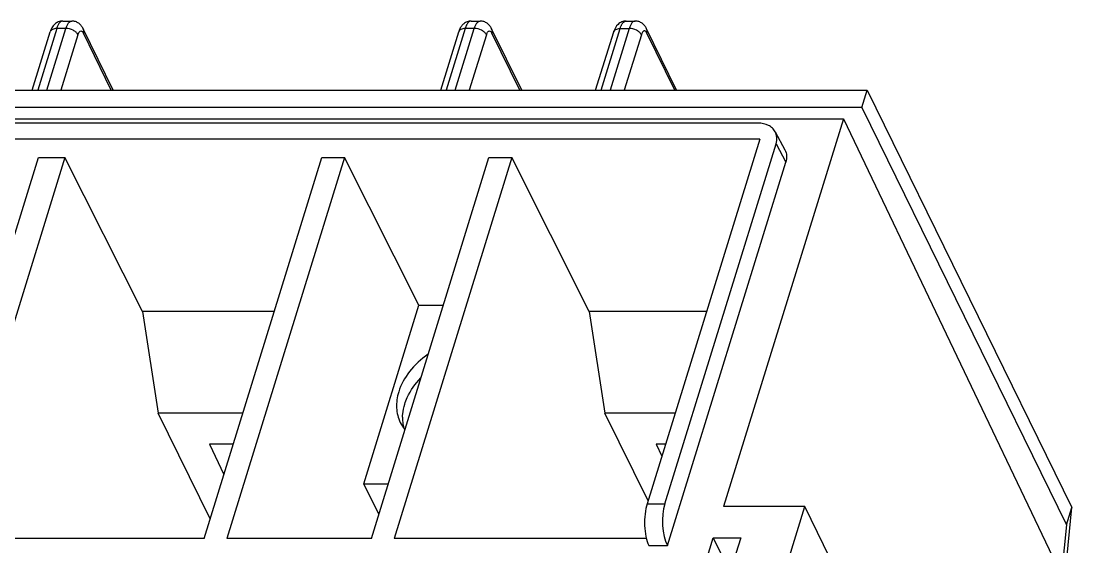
# Model space of a CAD drawing. Header units: millimetres. Extents: x -386 to 595, y -1 to 421.
# Drawn here: x 507.6 to 560.7, y 354 to 380.6 of the extents above; entities that cross this region are included whole.
import ezdxf

# ---------------------------------------------------------------- set-up
doc = ezdxf.new("R2010")
doc.units = ezdxf.units.MM
doc.header["$LTSCALE"] = 32.67
doc.layers.get('0').update_dxf_attribs({"linetype": 'CONTINUOUS'})

msp = doc.modelspace()

# ---------------------------------------------------------------- linework, layer by layer
at = {"color": 7, "linetype": 'Continuous'}
for p, q in [((509.37423, 380.19214), (508.41347, 377.08311)), ((508.874, 377.08311), (509.83476, 380.19214)), ((509.83476, 380.19214), (509.37423, 380.19214)), ((509.67927, 380.57053), (510.1398, 380.57053)), ((512.23064, 377.08311), (510.7097, 380.18247)), ((530.006, 380.19214), (529.04523, 377.08311)), ((529.50576, 377.08311), (530.46653, 380.19214)), ((530.46653, 380.19214), (530.006, 380.19214)), ((530.31104, 380.57053), (530.77157, 380.57053)), ((532.86241, 377.08311), (531.34147, 380.18247)), ((536.87425, 377.08311), (537.83501, 380.19214)), ((538.29554, 380.19214), (537.33478, 377.08311)), ((537.83501, 380.19214), (538.29554, 380.19214)), ((538.14006, 380.57053), (538.60059, 380.57053)), ((540.69143, 377.08311), (539.17049, 380.18247)), ((508.1387, 377.08311), (509.04904, 380.02896)), ((510.44781, 379.88134), (509.58309, 377.08311)), ((512.13422, 377.08311), (510.72137, 379.96219)), ((528.77047, 377.08311), (529.68081, 380.02896)), ((531.07958, 379.88134), (530.21486, 377.08311)), ((532.76598, 377.08311), (531.35313, 379.96219)), ((536.59949, 377.08311), (537.50982, 380.02896)), ((538.9086, 379.88134), (538.04388, 377.08311)), ((540.595, 377.08311), (539.18215, 379.96219)), ((465.67437, 377.08311), (550.31987, 377.08311)), ((550.04884, 376.20605), (550.31987, 377.08311)), ((550.31987, 377.08311), (560.66079, 356.01053)), ((550.04884, 376.20605), (465.40334, 376.20605)), ((550.04884, 376.20605), (560.38976, 355.13347)), ((464.39095, 375.63397), (549.11683, 375.63397)), ((544.80921, 375.41473), (467.07167, 375.41473)), ((549.11683, 375.63397), (543.06517, 356.0508)), ((549.11683, 375.63397), (559.86251, 353.14396)), ((545.66913, 374.98219), (546.16161, 374.06776)), ((544.8885, 374.60807), (466.49382, 374.60807)), ((544.8885, 374.60807), (539.19994, 356.19989)), ((540.0962, 356.19989), (545.71213, 374.37307)), ((545.71213, 374.37307), (546.20588, 373.44066)), ((506.27278, 366.62571), (508.45138, 373.67566)), ((509.79278, 373.67566), (507.00574, 364.65681)), ((508.45138, 373.67566), (509.79278, 373.67566)), ((513.70628, 365.90553), (509.79278, 373.67566)), ((516.82682, 354.44997), (522.76801, 373.67566)), ((523.9165, 373.67566), (517.97532, 354.44997)), ((522.76801, 373.67566), (523.9165, 373.67566)), ((527.67346, 366.21634), (523.9165, 373.67566)), ((525.2691, 354.44997), (531.21028, 373.67566)), ((532.35877, 373.67566), (526.41759, 354.44997)), ((531.21028, 373.67566), (532.35877, 373.67566)), ((536.27227, 365.90553), (532.35877, 373.67566)), ((540.22684, 354.09248), (546.20588, 373.44066)), ((513.70628, 365.90553), (514.49643, 360.76651)), ((520.36686, 365.90553), (513.70628, 365.90553)), ((524.8897, 357.20808), (527.67346, 366.21634)), ((527.67346, 366.21634), (528.90518, 366.21634)), ((542.19921, 365.90553), (536.27227, 365.90553)), ((536.27227, 365.90553), (537.06242, 360.76651)), ((518.77878, 360.76651), (514.49643, 360.76651)), ((517.13251, 355.43915), (514.49643, 360.76651)), ((540.61113, 360.76651), (537.06242, 360.76651)), ((539.24689, 356.35183), (537.06242, 360.76651)), ((518.29478, 359.20027), (517.0875, 359.20027)), ((517.0875, 359.20027), (517.82316, 357.67411)), ((540.12713, 359.20027), (539.6535, 359.20027)), ((539.6535, 359.20027), (539.94211, 358.60153)), ((524.8897, 357.20808), (526.12142, 357.20808)), ((525.6479, 355.67579), (524.8897, 357.20808)), ((539.19994, 356.19989), (540.0962, 356.19989)), ((547.16976, 356.0508), (543.06517, 356.0508)), ((546.32253, 353.30916), (547.16976, 356.0508)), ((559.52395, 330.8756), (547.16976, 356.0508)), ((560.34388, 352.90248), (560.66079, 356.01053)), ((560.38976, 355.13347), (560.66079, 356.01053)), ((560.38976, 355.13347), (560.07285, 352.02542)), ((516.82682, 354.44997), (503.85159, 354.44997)), ((525.2691, 354.44997), (517.97532, 354.44997)), ((539.16041, 354.44997), (526.41759, 354.44997)), ((541.43043, 350.89081), (542.54085, 354.48415)), ((542.54085, 354.48415), (543.93416, 354.48415)), ((542.54085, 354.48415), (553.36984, 332.41699)), ((543.93416, 354.48415), (543.57106, 353.30916)), ((539.28235, 354.09248), (540.22684, 354.09248))]:
    msp.add_line(p, q, dxfattribs=at)
for centre, radius, start, end in [((528.9021, 360.52628), 2.05719, 178.846874, 185.831617), ((528.39106, 361.11978), 1.84997, 206.189017, 219.276648), ((528.77888, 360.5141), 1.93337, 185.843626, 195.407997)]:
    msp.add_arc(centre, radius, start, end, dxfattribs=at)
for centre, major_axis, ratio, start_param, end_param in [((539.64545, 355.26747), (0.00878, 1.5), 0.38311077, 0.9022435, 2.47303983), ((540.58994, 355.26747), (-0.02699, 1.49996), 0.40820117, 0.89265613, 2.46345245)]:
    msp.add_ellipse(centre, major_axis=major_axis, ratio=ratio, start_param=start_param, end_param=end_param, dxfattribs=at)
for points, knots in [([(509.67927, 380.57053), (509.60322, 380.57053), (509.45076, 380.53952), (509.19963, 380.3729), (509.09166, 380.16687), (509.04904, 380.02896)], [0, 0, 0, 0, 0.25766318, 0.51097306, 1, 1, 1, 1]), ([(509.37423, 380.19214), (509.33513, 380.19214), (509.26141, 380.18587), (509.16233, 380.15481), (509.08678, 380.10307), (509.05675, 380.05384), (509.04904, 380.02896)], [0, 0, 0, 0, 0.30350292, 0.57004798, 0.79780325, 1, 1, 1, 1]), ([(509.67927, 380.57052), (509.64912, 380.57048), (509.58171, 380.54831), (509.49923, 380.46627), (509.42752, 380.34411), (509.39101, 380.24645), (509.37423, 380.19214)], [0, 0, 0, 0, 0.17638987, 0.39284366, 0.66751388, 1, 1, 1, 1]), ([(509.83476, 380.19214), (509.85154, 380.24645), (509.88805, 380.34411), (509.95976, 380.46627), (510.04224, 380.54831), (510.10965, 380.57048), (510.1398, 380.57052)], [0, 0, 0, 0, 0.33248612, 0.60715634, 0.82361013, 1, 1, 1, 1]), ([(510.44781, 379.88134), (510.4256, 379.92659), (510.35201, 380.01332), (510.15195, 380.14332), (509.96187, 380.19214), (509.83476, 380.19214)], [0, 0, 0, 0, 0.21219557, 0.4649752, 1, 1, 1, 1]), ([(510.7097, 380.18247), (510.68373, 380.23538), (510.62145, 380.33765), (510.49027, 380.46375), (510.32614, 380.55044), (510.20184, 380.57053), (510.1398, 380.57053)], [0, 0, 0, 0, 0.24374243, 0.49034973, 0.74345898, 1, 1, 1, 1]), ([(510.70969, 380.18246), (510.72563, 380.14999), (510.74416, 380.07496), (510.7328, 379.99918), (510.72137, 379.96219)], [0, 0, 0, 0, 0.48301564, 1, 1, 1, 1]), ([(529.78506, 380.26147), (529.75123, 380.20775), (529.71434, 380.13017), (529.68718, 380.04958), (529.68081, 380.02896)], [0, 0, 0, 0, 0.74633294, 1, 1, 1, 1]), ([(530.006, 380.19214), (529.96689, 380.19214), (529.89317, 380.18587), (529.7941, 380.15481), (529.71854, 380.10307), (529.68851, 380.05384), (529.68081, 380.02896)], [0, 0, 0, 0, 0.30350292, 0.57004798, 0.79780325, 1, 1, 1, 1]), ([(529.93402, 380.43285), (529.91918, 380.42068), (529.86272, 380.36986), (529.81526, 380.30944), (529.78506, 380.26147)], [0, 0, 0, 0, 0.25299822, 1, 1, 1, 1]), ([(530.31104, 380.57053), (530.24266, 380.57053), (530.10569, 380.54581), (529.98615, 380.47563), (529.93402, 380.43285)], [0, 0, 0, 0, 0.50346593, 1, 1, 1, 1]), ([(530.31104, 380.57052), (530.28088, 380.57048), (530.21347, 380.54831), (530.13099, 380.46627), (530.05928, 380.34411), (530.02278, 380.24645), (530.006, 380.19214)], [0, 0, 0, 0, 0.17638987, 0.39284366, 0.66751388, 1, 1, 1, 1]), ([(530.46653, 380.19214), (530.48331, 380.24645), (530.51981, 380.34411), (530.59153, 380.46627), (530.674, 380.54831), (530.74141, 380.57048), (530.77157, 380.57052)], [0, 0, 0, 0, 0.33248612, 0.60715634, 0.82361013, 1, 1, 1, 1]), ([(531.07958, 379.88134), (531.05737, 379.92659), (530.98378, 380.01332), (530.78372, 380.14332), (530.59364, 380.19214), (530.46653, 380.19214)], [0, 0, 0, 0, 0.21219557, 0.4649752, 1, 1, 1, 1]), ([(531.34147, 380.18247), (531.3155, 380.23538), (531.25322, 380.33765), (531.12204, 380.46375), (530.9579, 380.55044), (530.83361, 380.57053), (530.77157, 380.57053)], [0, 0, 0, 0, 0.24374243, 0.49034973, 0.74345898, 1, 1, 1, 1]), ([(531.34145, 380.18246), (531.35739, 380.14999), (531.37593, 380.07496), (531.36456, 379.99918), (531.35313, 379.96219)], [0, 0, 0, 0, 0.48301564, 1, 1, 1, 1]), ([(538.14006, 380.57053), (538.064, 380.57053), (537.91154, 380.53952), (537.66041, 380.3729), (537.55244, 380.16687), (537.50982, 380.02896)], [0, 0, 0, 0, 0.25766318, 0.51097306, 1, 1, 1, 1]), ([(537.50983, 380.02896), (537.51753, 380.05384), (537.54756, 380.10307), (537.62312, 380.15481), (537.72219, 380.18587), (537.79591, 380.19214), (537.83501, 380.19214)], [0, 0, 0, 0, 0.20219674, 0.429952, 0.69649707, 1, 1, 1, 1]), ([(537.83501, 380.19214), (537.8518, 380.24645), (537.8883, 380.34411), (537.96001, 380.46627), (538.04249, 380.54831), (538.1099, 380.57048), (538.14006, 380.57052)], [0, 0, 0, 0, 0.33248612, 0.60715634, 0.82361013, 1, 1, 1, 1]), ([(538.60059, 380.57052), (538.57043, 380.57048), (538.50302, 380.54831), (538.42054, 380.46627), (538.34883, 380.34411), (538.31233, 380.24645), (538.29554, 380.19214)], [0, 0, 0, 0, 0.17638987, 0.39284366, 0.66751388, 1, 1, 1, 1]), ([(538.9086, 379.88134), (538.88639, 379.92659), (538.8128, 380.01332), (538.61274, 380.14332), (538.42266, 380.19214), (538.29554, 380.19214)], [0, 0, 0, 0, 0.21219557, 0.4649752, 1, 1, 1, 1]), ([(539.17049, 380.18247), (539.14452, 380.23538), (539.08223, 380.33765), (538.95106, 380.46375), (538.78692, 380.55044), (538.66263, 380.57053), (538.60059, 380.57053)], [0, 0, 0, 0, 0.24374243, 0.49034973, 0.74345898, 1, 1, 1, 1]), ([(539.18215, 379.96219), (539.19358, 379.99918), (539.20495, 380.07496), (539.18641, 380.14999), (539.17047, 380.18246)], [0, 0, 0, 0, 0.51698435, 1, 1, 1, 1]), ([(510.44781, 379.88134), (510.45847, 379.91582), (510.48206, 379.97536), (510.53024, 380.04567), (510.59534, 380.0794), (510.63712, 380.06341), (510.65318, 380.05175)], [0, 0, 0, 0, 0.34749326, 0.61281576, 0.80896088, 1, 1, 1, 1]), ([(510.65318, 380.05175), (510.65971, 380.04701), (510.6881, 380.02188), (510.70829, 379.98883), (510.72137, 379.96219)], [0, 0, 0, 0, 0.21373373, 1, 1, 1, 1]), ([(531.07958, 379.88134), (531.09023, 379.91582), (531.11382, 379.97536), (531.162, 380.04567), (531.2271, 380.0794), (531.26889, 380.06341), (531.28495, 380.05175)], [0, 0, 0, 0, 0.34749326, 0.61281576, 0.80896088, 1, 1, 1, 1]), ([(531.28495, 380.05175), (531.29148, 380.04701), (531.31986, 380.02188), (531.34006, 379.98883), (531.35313, 379.96219)], [0, 0, 0, 0, 0.21373373, 1, 1, 1, 1]), ([(539.03885, 380.06725), (539.00887, 380.05839), (538.9501, 379.9976), (538.92226, 379.92556), (538.9086, 379.88134)], [0, 0, 0, 0, 0.40311586, 1, 1, 1, 1]), ([(539.11513, 380.0509), (539.10393, 380.05923), (539.07926, 380.07204), (539.05114, 380.07089), (539.03885, 380.06725)], [0, 0, 0, 0, 0.52108498, 1, 1, 1, 1]), ([(539.18215, 379.96219), (539.17743, 379.97181), (539.15978, 380.00445), (539.13642, 380.03509), (539.11513, 380.0509)], [0, 0, 0, 0, 0.28785657, 1, 1, 1, 1]), ([(545.66912, 374.98222), (545.63296, 375.0493), (545.53482, 375.17522), (545.25459, 375.36559), (544.98759, 375.41473), (544.80921, 375.41473)], [0, 0, 0, 0, 0.22766966, 0.4670837, 1, 1, 1, 1]), ([(545.71213, 374.37307), (545.74387, 374.47578), (545.77431, 374.68673), (545.71667, 374.894), (545.66912, 374.98222)], [0, 0, 0, 0, 0.51751155, 1, 1, 1, 1]), ([(546.16159, 374.0678), (546.21055, 373.97697), (546.26989, 373.76358), (546.23855, 373.5464), (546.20588, 373.44066)], [0, 0, 0, 0, 0.48248845, 1, 1, 1, 1]), ([(528.13114, 363.74159), (527.78128, 363.49788), (527.17239, 362.94118), (526.76359, 362.21461), (526.64944, 361.84533)], [0, 0, 0, 0, 0.52451775, 1, 1, 1, 1]), ([(526.95441, 361.22349), (526.99072, 361.34101), (527.17878, 361.82756), (527.49026, 362.26142), (527.76526, 362.5484)], [0, 0, 0, 0, 0.23631854, 1, 1, 1, 1]), ([(526.64944, 361.84533), (526.56933, 361.58617), (526.48922, 361.05563), (526.61957, 360.53044), (526.73101, 360.30333)], [0, 0, 0, 0, 0.51744141, 1, 1, 1, 1]), ([(526.84534, 360.56768), (526.84639, 360.62175), (526.85919, 360.84353), (526.90483, 361.06304), (526.95441, 361.22349)], [0, 0, 0, 0, 0.24359377, 1, 1, 1, 1])]:
    msp.add_open_spline(points, degree=3, knots=knots, dxfattribs=at)

doc.saveas('drawing.dxf')
